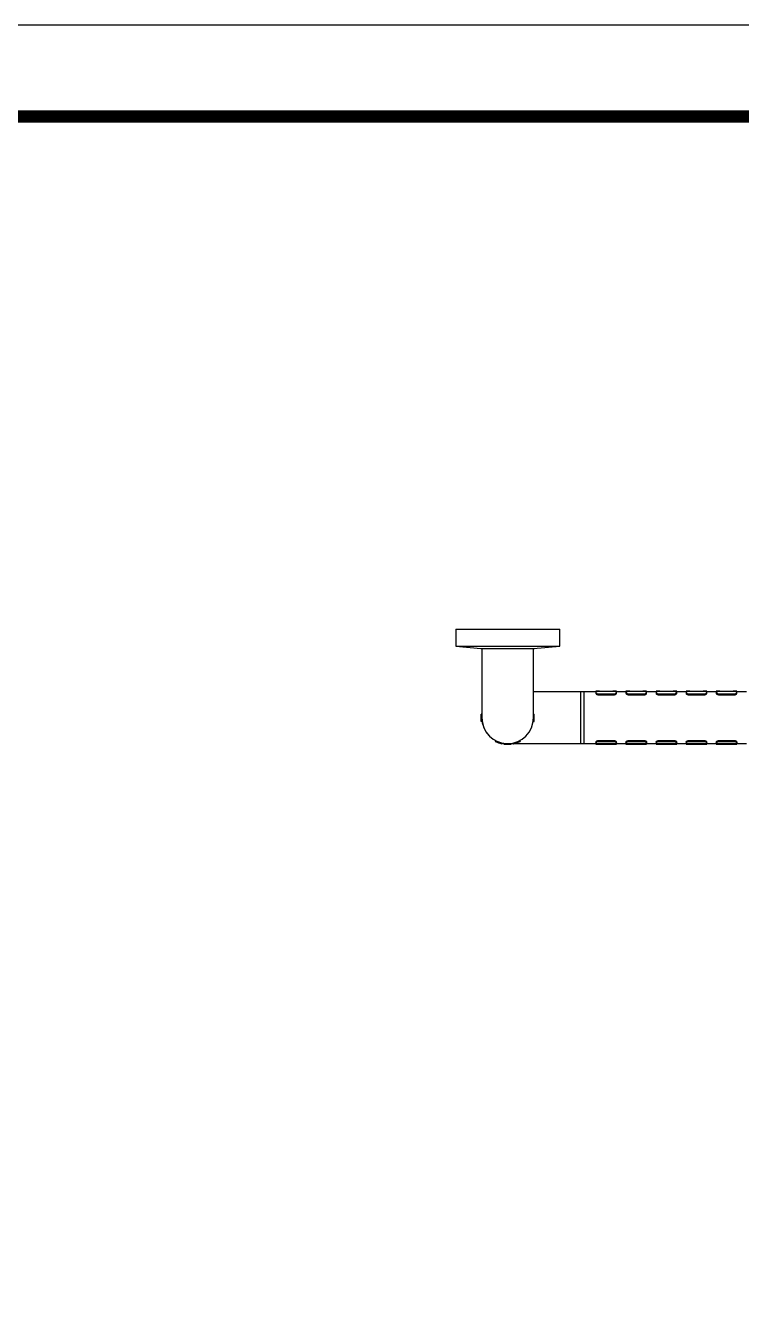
# Model space of a CAD drawing. Extents: x 0 to 3611, y 0 to 2646.
# Drawn here: x 1805 to 2288, y 1793 to 2646 of the extents above; entities that cross this region are included whole.
import ezdxf

# ---------------------------------------------------------------- set-up
doc = ezdxf.new("R2010")
doc.units = 0
doc.header["$LTSCALE"] = 10
doc.header["$MEASUREMENT"] = 0
doc.layers.get('0').update_dxf_attribs({"linetype": 'CONTINUOUS'})

msp = doc.modelspace()

# ---------------------------------------------------------------- linework, layer by layer
at = {"color": 7, "linetype": 'Continuous', "lineweight": 25}
for p, q in [((2095.36, 2238.98), (2095.36, 2227.6)), ((2095.36, 2238.98), (2165.36, 2238.98)), ((2165.36, 2227.6), (2165.36, 2238.98)), ((2095.36, 2227.6), (2112.11, 2225.98)), ((2095.36, 2227.6), (2165.36, 2227.6)), ((2147.64, 2225.89), (2165.36, 2227.6)), ((2112.11, 2225.98), (2148.38, 2225.98)), ((2112.86, 2225.98), (2112.86, 2204.12)), ((2147.64, 2204.12), (2147.64, 2225.98)), ((2112.86, 2204.12), (2112.86, 2179.28)), ((2147.64, 2179.28), (2147.64, 2204.12)), ((2155.09, 2196.67), (2147.64, 2196.67)), ((2185.9, 2196.67), (2155.09, 2196.67)), ((2179.5, 2196.67), (2177.48, 2196.67)), ((2181.48, 2196.67), (2179.5, 2196.67)), ((2179.5, 2161.89), (2179.5, 2196.67)), ((2181.48, 2196.67), (2181.48, 2179.28)), ((2181.48, 2196.67), (2181.48, 2161.89)), ((2189.7, 2196.67), (2183.28, 2196.67)), ((2189.67, 2197.17), (2189.67, 2196.66)), ((2189.67, 2196.12), (2189.67, 2195.65)), ((2192.16, 2197.18), (2201.1, 2197.18)), ((2201.1, 2196.96), (2192.16, 2196.96)), ((2192.16, 2195.29), (2201.1, 2195.29)), ((2192.16, 2194.65), (2201.1, 2194.65)), ((2209.97, 2196.67), (2203.55, 2196.67)), ((2203.59, 2196.66), (2203.59, 2197.17)), ((2203.59, 2195.65), (2203.59, 2196.12)), ((2209.95, 2197.17), (2209.95, 2196.66)), ((2209.95, 2196.12), (2209.95, 2195.65)), ((2212.43, 2197.18), (2221.37, 2197.18)), ((2221.37, 2196.96), (2212.43, 2196.96)), ((2212.43, 2195.29), (2221.37, 2195.29)), ((2212.43, 2194.65), (2221.37, 2194.65)), ((2230.24, 2196.67), (2223.82, 2196.67)), ((2223.86, 2196.66), (2223.86, 2197.17)), ((2223.86, 2195.65), (2223.86, 2196.12)), ((2230.22, 2197.17), (2230.22, 2196.66)), ((2230.22, 2196.12), (2230.22, 2195.65)), ((2232.7, 2197.18), (2241.65, 2197.18)), ((2241.65, 2196.96), (2232.7, 2196.96)), ((2232.7, 2195.29), (2241.65, 2195.29)), ((2232.7, 2194.65), (2241.65, 2194.65)), ((2250.52, 2196.67), (2244.09, 2196.67)), ((2244.13, 2196.66), (2244.13, 2197.17)), ((2244.13, 2195.65), (2244.13, 2196.12)), ((2250.49, 2197.17), (2250.49, 2196.66)), ((2250.49, 2196.12), (2250.49, 2195.65)), ((2252.97, 2197.18), (2261.92, 2197.18)), ((2261.92, 2196.96), (2252.97, 2196.96)), ((2252.97, 2195.29), (2261.92, 2195.29)), ((2252.97, 2194.65), (2261.92, 2194.65)), ((2270.79, 2196.67), (2264.37, 2196.67)), ((2264.4, 2196.66), (2264.4, 2197.17)), ((2264.4, 2195.65), (2264.4, 2196.12)), ((2270.76, 2197.17), (2270.76, 2196.66)), ((2270.76, 2196.12), (2270.76, 2195.65)), ((2273.25, 2197.18), (2282.19, 2197.18)), ((2282.19, 2196.96), (2273.25, 2196.96)), ((2273.25, 2195.29), (2282.19, 2195.29)), ((2273.25, 2194.65), (2282.19, 2194.65)), ((2291.06, 2196.67), (2284.64, 2196.67)), ((2284.68, 2196.66), (2284.68, 2197.17)), ((2284.68, 2195.65), (2284.68, 2196.12)), ((2112.86, 2181.79), (2112.36, 2181.79)), ((2112.36, 2181.76), (2112.36, 2181.76)), ((2113.03, 2176.82), (2112.36, 2176.82)), ((2112.36, 2176.79), (2112.36, 2176.82)), ((2113.03, 2176.79), (2112.36, 2176.79)), ((2147.46, 2176.77), (2148.13, 2176.77)), ((2147.64, 2181.76), (2148.13, 2181.76)), ((2147.64, 2181.74), (2148.14, 2181.74)), ((2148.13, 2181.74), (2148.13, 2181.76)), ((2148.13, 2176.79), (2148.13, 2176.79)), ((2181.48, 2179.28), (2181.48, 2161.89)), ((2122, 2163.97), (2121.77, 2163.33)), ((2121.8, 2163.32), (2121.8, 2163.32)), ((2126.67, 2162.26), (2126.44, 2161.63)), ((2126.44, 2161.63), (2126.46, 2161.62)), ((2126.7, 2162.25), (2126.46, 2161.62)), ((2127.74, 2162.07), (2127.74, 2161.39)), ((2127.76, 2161.39), (2127.76, 2161.39)), ((2129.45, 2161.91), (2130.25, 2161.89)), ((2132.71, 2162.06), (2132.71, 2161.39)), ((2132.71, 2161.89), (2133.91, 2161.89)), ((2132.71, 2161.39), (2132.73, 2161.39)), ((2132.73, 2162.07), (2132.73, 2161.39)), ((2133.77, 2162.25), (2134, 2161.61)), ((2134.03, 2161.62), (2134.03, 2161.62)), ((2134.76, 2161.89), (2155.09, 2161.89)), ((2138.45, 2163.94), (2138.68, 2163.31)), ((2138.47, 2163.95), (2138.7, 2163.32)), ((2138.67, 2163.31), (2138.7, 2163.32)), ((2155.09, 2161.89), (2185.9, 2161.89)), ((2177.48, 2161.89), (2179.5, 2161.89)), ((2179.5, 2161.89), (2181.48, 2161.89)), ((2183.29, 2161.89), (2189.71, 2161.89)), ((2189.67, 2162.97), (2189.67, 2162.5)), ((2189.67, 2161.89), (2189.67, 2161.39)), ((2192.16, 2164), (2201.1, 2164)), ((2192.16, 2163.37), (2201.1, 2163.37)), ((2201.1, 2161.64), (2192.16, 2161.64)), ((2192.16, 2161.41), (2201.1, 2161.41)), ((2201.1, 2161.38), (2192.16, 2161.38)), ((2203.56, 2161.89), (2209.98, 2161.89)), ((2203.59, 2162.5), (2203.59, 2162.97)), ((2203.59, 2161.39), (2203.59, 2161.89)), ((2209.95, 2162.97), (2209.95, 2162.5)), ((2209.95, 2161.89), (2209.95, 2161.39)), ((2212.43, 2164), (2221.37, 2164)), ((2212.43, 2163.37), (2221.37, 2163.37)), ((2221.37, 2161.64), (2212.43, 2161.64)), ((2212.43, 2161.41), (2221.37, 2161.41)), ((2221.37, 2161.38), (2212.43, 2161.38)), ((2223.83, 2161.89), (2230.25, 2161.89)), ((2223.86, 2162.5), (2223.86, 2162.97)), ((2223.86, 2161.39), (2223.86, 2161.89)), ((2230.22, 2162.97), (2230.22, 2162.5)), ((2230.22, 2161.89), (2230.22, 2161.39)), ((2232.7, 2164), (2241.65, 2164)), ((2232.7, 2163.37), (2241.65, 2163.37)), ((2241.65, 2161.64), (2232.7, 2161.64)), ((2232.7, 2161.41), (2241.65, 2161.41)), ((2241.65, 2161.38), (2232.7, 2161.38)), ((2244.1, 2161.89), (2250.53, 2161.89)), ((2244.13, 2162.5), (2244.13, 2162.97)), ((2244.13, 2161.39), (2244.13, 2161.89)), ((2250.49, 2162.97), (2250.49, 2162.5)), ((2250.49, 2161.89), (2250.49, 2161.39)), ((2252.97, 2164), (2261.92, 2164)), ((2252.97, 2163.37), (2261.92, 2163.37)), ((2261.92, 2161.64), (2252.97, 2161.64)), ((2252.97, 2161.41), (2261.92, 2161.41)), ((2261.92, 2161.38), (2252.97, 2161.38)), ((2264.38, 2161.89), (2270.8, 2161.89)), ((2264.4, 2162.5), (2264.4, 2162.97)), ((2264.4, 2161.39), (2264.4, 2161.89)), ((2270.76, 2162.97), (2270.76, 2162.5)), ((2270.76, 2161.89), (2270.76, 2161.39)), ((2273.25, 2164), (2282.19, 2164)), ((2273.25, 2163.37), (2282.19, 2163.37)), ((2282.19, 2161.64), (2273.25, 2161.64)), ((2273.25, 2161.41), (2282.19, 2161.41)), ((2282.19, 2161.38), (2273.25, 2161.38)), ((2284.65, 2161.89), (2291.07, 2161.89)), ((2284.68, 2162.5), (2284.68, 2162.97)), ((2284.68, 2161.39), (2284.68, 2161.89))]:
    msp.add_line(p, q, dxfattribs=at)
at = {"ltscale": 0.5}
msp.add_lwpolyline([(0, 0), (3610.88, 0), (3610.88, 2645.76), (0, 2645.76)], close=True, dxfattribs=at)
at = {"color": 5, "linetype": 'ByBlock', "lineweight": 200, "const_width": 8.32}
msp.add_lwpolyline([(58.06, 113.29), (3552.46, 113.29), (3552.46, 2584.33), (58.06, 2584.33)], close=True, dxfattribs=at)
at = {"color": 7, "linetype": 'Continuous', "lineweight": 25, "flags": 128}
for points in [[(2192.16, 2196.96), (2191.21, 2196.89), (2190.4, 2196.71), (2189.86, 2196.44), (2189.67, 2196.12), (2189.86, 2195.8), (2190.4, 2195.53), (2191.21, 2195.35), (2192.16, 2195.29)], [(2201.1, 2195.29), (2202.05, 2195.35), (2202.86, 2195.53), (2203.4, 2195.8), (2203.59, 2196.12), (2203.4, 2196.44), (2202.86, 2196.71), (2202.05, 2196.89), (2201.1, 2196.96)], [(2212.43, 2196.96), (2211.48, 2196.89), (2210.67, 2196.71), (2210.13, 2196.44), (2209.95, 2196.12), (2210.13, 2195.8), (2210.67, 2195.53), (2211.48, 2195.35), (2212.43, 2195.29)], [(2221.37, 2195.29), (2222.32, 2195.35), (2223.13, 2195.53), (2223.67, 2195.8), (2223.86, 2196.12), (2223.67, 2196.44), (2223.13, 2196.71), (2222.32, 2196.89), (2221.37, 2196.96)], [(2232.7, 2196.96), (2231.75, 2196.89), (2230.95, 2196.71), (2230.41, 2196.44), (2230.22, 2196.12), (2230.41, 2195.8), (2230.95, 2195.53), (2231.75, 2195.35), (2232.7, 2195.29)], [(2241.65, 2195.29), (2242.6, 2195.35), (2243.4, 2195.53), (2243.94, 2195.8), (2244.13, 2196.12), (2243.94, 2196.44), (2243.4, 2196.71), (2242.6, 2196.89), (2241.65, 2196.96)], [(2252.97, 2196.96), (2252.02, 2196.89), (2251.22, 2196.71), (2250.68, 2196.44), (2250.49, 2196.12), (2250.68, 2195.8), (2251.22, 2195.53), (2252.02, 2195.35), (2252.97, 2195.29)], [(2261.92, 2195.29), (2262.87, 2195.35), (2263.67, 2195.53), (2264.21, 2195.8), (2264.4, 2196.12), (2264.21, 2196.44), (2263.67, 2196.71), (2262.87, 2196.89), (2261.92, 2196.96)], [(2273.25, 2196.96), (2272.3, 2196.89), (2271.49, 2196.71), (2270.95, 2196.44), (2270.76, 2196.12), (2270.95, 2195.8), (2271.49, 2195.53), (2272.3, 2195.35), (2273.25, 2195.29)], [(2282.19, 2195.29), (2283.14, 2195.35), (2283.95, 2195.53), (2284.49, 2195.8), (2284.68, 2196.12), (2284.49, 2196.44), (2283.95, 2196.71), (2283.14, 2196.89), (2282.19, 2196.96)], [(2112.36, 2176.82), (2112.36, 2177.01), (2112.36, 2177.55), (2112.36, 2178.35), (2112.36, 2179.3), (2112.36, 2180.25), (2112.36, 2181.06), (2112.36, 2181.6), (2112.36, 2181.79)], [(2112.36, 2179.29), (2112.36, 2180.23), (2112.36, 2181.03), (2112.36, 2181.57), (2112.36, 2181.76)], [(2148.13, 2176.77), (2148.13, 2176.96), (2148.13, 2177.5), (2148.13, 2178.3), (2148.13, 2179.25), (2148.14, 2180.2), (2148.14, 2181.01), (2148.14, 2181.55), (2148.14, 2181.74)], [(2148.13, 2176.79), (2148.13, 2176.98), (2148.13, 2177.52), (2148.13, 2178.33), (2148.13, 2179.27)], [(2121.77, 2163.33), (2121.95, 2163.27), (2122.45, 2163.08), (2123.21, 2162.8), (2124.1, 2162.48), (2125, 2162.15), (2125.75, 2161.87), (2126.26, 2161.69), (2126.44, 2161.63)], [(2121.8, 2163.32), (2121.97, 2163.25), (2122.48, 2163.07), (2123.24, 2162.79), (2124.12, 2162.47)], [(2127.74, 2161.39), (2127.93, 2161.39), (2128.46, 2161.39), (2129.27, 2161.39), (2130.22, 2161.39), (2131.17, 2161.39), (2131.98, 2161.39), (2132.52, 2161.39), (2132.71, 2161.39)], [(2127.76, 2161.39), (2127.95, 2161.39), (2128.49, 2161.39), (2129.3, 2161.39), (2130.23, 2161.39)], [(2134, 2161.61), (2134.18, 2161.68), (2134.69, 2161.86), (2135.45, 2162.14), (2136.34, 2162.46), (2137.23, 2162.78), (2137.99, 2163.06), (2138.5, 2163.24), (2138.68, 2163.31)], [(2134.03, 2161.62), (2134.21, 2161.68), (2134.71, 2161.87), (2135.47, 2162.14), (2136.35, 2162.47)], [(2192.16, 2161.64), (2191.21, 2161.71), (2190.4, 2161.89), (2189.86, 2162.17), (2189.67, 2162.5), (2189.86, 2162.84), (2190.4, 2163.12), (2191.21, 2163.3), (2192.16, 2163.37)], [(2192.16, 2161.38), (2191.21, 2161.38), (2190.4, 2161.38), (2189.86, 2161.39), (2189.67, 2161.39), (2189.86, 2161.4), (2190.4, 2161.4), (2191.21, 2161.4), (2192.16, 2161.41)], [(2201.1, 2163.37), (2202.05, 2163.3), (2202.86, 2163.12), (2203.4, 2162.84), (2203.59, 2162.5), (2203.4, 2162.17), (2202.86, 2161.89), (2202.05, 2161.71), (2201.1, 2161.64)], [(2201.1, 2161.41), (2202.05, 2161.4), (2202.86, 2161.4), (2203.4, 2161.4), (2203.59, 2161.39), (2203.4, 2161.39), (2202.86, 2161.38), (2202.05, 2161.38), (2201.1, 2161.38)], [(2212.43, 2161.64), (2211.48, 2161.71), (2210.67, 2161.89), (2210.13, 2162.17), (2209.95, 2162.5), (2210.13, 2162.84), (2210.67, 2163.12), (2211.48, 2163.3), (2212.43, 2163.37)], [(2212.43, 2161.38), (2211.48, 2161.38), (2210.67, 2161.38), (2210.13, 2161.39), (2209.95, 2161.39), (2210.13, 2161.4), (2210.67, 2161.4), (2211.48, 2161.4), (2212.43, 2161.41)], [(2221.37, 2163.37), (2222.32, 2163.3), (2223.13, 2163.12), (2223.67, 2162.84), (2223.86, 2162.5), (2223.67, 2162.17), (2223.13, 2161.89), (2222.32, 2161.71), (2221.37, 2161.64)], [(2221.37, 2161.41), (2222.32, 2161.4), (2223.13, 2161.4), (2223.67, 2161.4), (2223.86, 2161.39), (2223.67, 2161.39), (2223.13, 2161.38), (2222.32, 2161.38), (2221.37, 2161.38)], [(2232.7, 2161.64), (2231.75, 2161.71), (2230.95, 2161.89), (2230.41, 2162.17), (2230.22, 2162.5), (2230.41, 2162.84), (2230.95, 2163.12), (2231.75, 2163.3), (2232.7, 2163.37)], [(2232.7, 2161.38), (2231.75, 2161.38), (2230.95, 2161.38), (2230.41, 2161.39), (2230.22, 2161.39), (2230.41, 2161.4), (2230.95, 2161.4), (2231.75, 2161.4), (2232.7, 2161.41)], [(2241.65, 2163.37), (2242.6, 2163.3), (2243.4, 2163.12), (2243.94, 2162.84), (2244.13, 2162.5), (2243.94, 2162.17), (2243.4, 2161.89), (2242.6, 2161.71), (2241.65, 2161.64)], [(2241.65, 2161.41), (2242.6, 2161.4), (2243.4, 2161.4), (2243.94, 2161.4), (2244.13, 2161.39), (2243.94, 2161.39), (2243.4, 2161.38), (2242.6, 2161.38), (2241.65, 2161.38)], [(2252.97, 2161.64), (2252.02, 2161.71), (2251.22, 2161.89), (2250.68, 2162.17), (2250.49, 2162.5), (2250.68, 2162.84), (2251.22, 2163.12), (2252.02, 2163.3), (2252.97, 2163.37)], [(2252.97, 2161.38), (2252.02, 2161.38), (2251.22, 2161.38), (2250.68, 2161.39), (2250.49, 2161.39), (2250.68, 2161.4), (2251.22, 2161.4), (2252.02, 2161.4), (2252.97, 2161.41)], [(2261.92, 2163.37), (2262.87, 2163.3), (2263.67, 2163.12), (2264.21, 2162.84), (2264.4, 2162.5), (2264.21, 2162.17), (2263.67, 2161.89), (2262.87, 2161.71), (2261.92, 2161.64)], [(2261.92, 2161.41), (2262.87, 2161.4), (2263.67, 2161.4), (2264.21, 2161.4), (2264.4, 2161.39), (2264.21, 2161.39), (2263.67, 2161.38), (2262.87, 2161.38), (2261.92, 2161.38)], [(2273.25, 2161.64), (2272.3, 2161.71), (2271.49, 2161.89), (2270.95, 2162.17), (2270.76, 2162.5), (2270.95, 2162.84), (2271.49, 2163.12), (2272.3, 2163.3), (2273.25, 2163.37)], [(2273.25, 2161.38), (2272.3, 2161.38), (2271.49, 2161.38), (2270.95, 2161.39), (2270.76, 2161.39), (2270.95, 2161.4), (2271.49, 2161.4), (2272.3, 2161.4), (2273.25, 2161.41)], [(2282.19, 2163.37), (2283.14, 2163.3), (2283.95, 2163.12), (2284.49, 2162.84), (2284.68, 2162.5), (2284.49, 2162.17), (2283.95, 2161.89), (2283.14, 2161.71), (2282.19, 2161.64)], [(2282.19, 2161.41), (2283.14, 2161.4), (2283.95, 2161.4), (2284.49, 2161.4), (2284.68, 2161.39), (2284.49, 2161.39), (2283.95, 2161.38), (2283.14, 2161.38), (2282.19, 2161.38)]]:
    msp.add_lwpolyline(points, dxfattribs=at)
at = {"color": 7, "linetype": 'Continuous', "lineweight": 25}
for centre, radius, start, end in [((2191.54, 2088.85), 108.33, 89.67149, 90.98556), ((2201.72, 2088.85), 108.33, 89.01444, 90.32851), ((2211.81, 2088.85), 108.33, 89.67149, 90.98556), ((2221.99, 2088.85), 108.34, 89.01444, 90.32851), ((2232.08, 2088.85), 108.33, 89.67149, 90.98556), ((2242.27, 2088.85), 108.34, 89.01444, 90.32851), ((2252.35, 2088.85), 108.34, 89.67149, 90.98556), ((2262.54, 2088.85), 108.34, 89.01444, 90.32851), ((2272.63, 2088.85), 108.33, 89.67149, 90.98556), ((2282.81, 2088.85), 108.33, 89.01444, 90.32851), ((2130.25, 2179.28), 17.39, 180, 267.3847), ((2130.25, 2179.28), 17.39, 180, 270), ((2130.25, 2179.28), 17.39, 270, 0)]:
    msp.add_arc(centre, radius, start, end, dxfattribs=at)
for points, knots in [([(2189.7, 2196.67), (2189.69, 2196.67), (2189.67, 2196.67), (2189.83, 2196.65), (2190.1, 2196.62), (2190.2, 2196.61)], [0, 0, 0, 0, 0.1177633, 0.6704865, 1, 1, 1, 1]), ([(2189.7, 2195.65), (2189.7, 2195.62), (2189.66, 2195.5), (2189.89, 2195.26), (2190.36, 2194.97), (2191.05, 2194.75), (2191.69, 2194.66), (2192.06, 2194.65), (2192.16, 2194.65)], [0, 0, 0, 0, 0.070496, 0.28295, 0.496154, 0.711255, 0.926477, 1, 1, 1, 1]), ([(2201.1, 2194.65), (2201.38, 2194.66), (2201.93, 2194.69), (2202.68, 2194.88), (2203.23, 2195.15), (2203.55, 2195.43), (2203.55, 2195.59), (2203.55, 2195.65)], [0, 0, 0, 0, 0.213248, 0.426444, 0.641012, 0.856495, 1, 1, 1, 1]), ([(2203.05, 2196.61), (2203.1, 2196.62), (2203.35, 2196.64), (2203.54, 2196.67), (2203.55, 2196.66), (2203.55, 2196.66)], [0, 0, 0, 0, 0.1446506, 0.6983764, 1, 1, 1, 1]), ([(2209.97, 2196.67), (2209.97, 2196.67), (2209.94, 2196.67), (2210.1, 2196.65), (2210.37, 2196.62), (2210.47, 2196.61)], [0, 0, 0, 0, 0.1177633, 0.6704865, 1, 1, 1, 1]), ([(2209.98, 2195.65), (2209.97, 2195.62), (2209.93, 2195.5), (2210.16, 2195.26), (2210.63, 2194.97), (2211.32, 2194.75), (2211.96, 2194.66), (2212.33, 2194.65), (2212.43, 2194.65)], [0, 0, 0, 0, 0.070496, 0.28295, 0.496155, 0.711255, 0.926475, 1, 1, 1, 1]), ([(2221.37, 2194.65), (2221.65, 2194.66), (2222.21, 2194.69), (2222.95, 2194.88), (2223.51, 2195.15), (2223.83, 2195.43), (2223.83, 2195.59), (2223.83, 2195.65)], [0, 0, 0, 0, 0.21325, 0.426445, 0.641012, 0.856495, 1, 1, 1, 1]), ([(2223.33, 2196.61), (2223.38, 2196.62), (2223.62, 2196.64), (2223.81, 2196.67), (2223.82, 2196.66), (2223.82, 2196.66)], [0, 0, 0, 0, 0.1446476, 0.6983762, 1, 1, 1, 1]), ([(2230.24, 2196.67), (2230.24, 2196.67), (2230.21, 2196.67), (2230.37, 2196.65), (2230.64, 2196.62), (2230.74, 2196.61)], [0, 0, 0, 0, 0.117764, 0.670488, 1, 1, 1, 1]), ([(2230.25, 2195.65), (2230.24, 2195.62), (2230.21, 2195.5), (2230.43, 2195.26), (2230.9, 2194.97), (2231.59, 2194.75), (2232.23, 2194.66), (2232.61, 2194.65), (2232.7, 2194.65)], [0, 0, 0, 0, 0.070496, 0.282949, 0.496153, 0.711255, 0.926475, 1, 1, 1, 1]), ([(2241.65, 2194.65), (2241.92, 2194.66), (2242.48, 2194.69), (2243.22, 2194.88), (2243.78, 2195.15), (2244.1, 2195.43), (2244.1, 2195.59), (2244.1, 2195.65)], [0, 0, 0, 0, 0.213246, 0.426444, 0.64101, 0.856495, 1, 1, 1, 1]), ([(2243.6, 2196.61), (2243.65, 2196.62), (2243.89, 2196.64), (2244.09, 2196.67), (2244.09, 2196.66), (2244.09, 2196.66)], [0, 0, 0, 0, 0.1446446, 0.6983759, 1, 1, 1, 1]), ([(2250.52, 2196.67), (2250.51, 2196.67), (2250.48, 2196.67), (2250.65, 2196.65), (2250.91, 2196.62), (2251.01, 2196.61)], [0, 0, 0, 0, 0.117764, 0.670489, 1, 1, 1, 1]), ([(2250.52, 2195.65), (2250.51, 2195.62), (2250.48, 2195.5), (2250.7, 2195.26), (2251.17, 2194.97), (2251.87, 2194.75), (2252.5, 2194.66), (2252.88, 2194.65), (2252.97, 2194.65)], [0, 0, 0, 0, 0.070496, 0.28295, 0.496154, 0.711256, 0.926475, 1, 1, 1, 1]), ([(2261.92, 2194.65), (2262.2, 2194.66), (2262.75, 2194.69), (2263.49, 2194.88), (2264.05, 2195.15), (2264.37, 2195.43), (2264.37, 2195.59), (2264.37, 2195.65)], [0, 0, 0, 0, 0.21325, 0.426444, 0.641012, 0.856495, 1, 1, 1, 1]), ([(2263.87, 2196.61), (2263.92, 2196.62), (2264.16, 2196.64), (2264.36, 2196.67), (2264.36, 2196.66), (2264.37, 2196.66)], [0, 0, 0, 0, 0.144645, 0.698374, 1, 1, 1, 1]), ([(2270.79, 2196.67), (2270.78, 2196.67), (2270.76, 2196.67), (2270.92, 2196.65), (2271.19, 2196.62), (2271.29, 2196.61)], [0, 0, 0, 0, 0.1177633, 0.6704865, 1, 1, 1, 1]), ([(2270.79, 2195.65), (2270.79, 2195.62), (2270.75, 2195.5), (2270.98, 2195.26), (2271.45, 2194.97), (2272.14, 2194.75), (2272.78, 2194.66), (2273.15, 2194.65), (2273.25, 2194.65)], [0, 0, 0, 0, 0.070496, 0.28295, 0.496154, 0.711255, 0.926477, 1, 1, 1, 1]), ([(2282.19, 2194.65), (2282.47, 2194.66), (2283.02, 2194.69), (2283.77, 2194.88), (2284.32, 2195.15), (2284.64, 2195.43), (2284.64, 2195.59), (2284.64, 2195.65)], [0, 0, 0, 0, 0.213248, 0.426444, 0.641012, 0.856495, 1, 1, 1, 1]), ([(2284.14, 2196.61), (2284.19, 2196.62), (2284.44, 2196.64), (2284.63, 2196.67), (2284.64, 2196.66), (2284.64, 2196.66)], [0, 0, 0, 0, 0.1446506, 0.6983764, 1, 1, 1, 1]), ([(2189.71, 2161.89), (2189.7, 2161.89), (2189.66, 2161.89), (2189.84, 2161.92), (2190.13, 2161.95), (2190.25, 2161.97)], [0, 0, 0, 0, 0.2095885, 0.6704309, 1, 1, 1, 1]), ([(2189.7, 2162.98), (2189.7, 2163.01), (2189.66, 2163.13), (2189.89, 2163.38), (2190.36, 2163.67), (2191.05, 2163.9), (2191.69, 2163.99), (2192.06, 2164), (2192.16, 2164)], [0, 0, 0, 0, 0.070496, 0.28295, 0.496154, 0.711255, 0.926477, 1, 1, 1, 1]), ([(2201.1, 2164), (2201.38, 2163.99), (2201.93, 2163.96), (2202.68, 2163.76), (2203.23, 2163.49), (2203.55, 2163.2), (2203.55, 2163.04), (2203.55, 2162.97)], [0, 0, 0, 0, 0.213248, 0.426444, 0.641012, 0.856495, 1, 1, 1, 1]), ([(2202.99, 2161.97), (2203.06, 2161.96), (2203.33, 2161.93), (2203.56, 2161.89), (2203.56, 2161.89), (2203.56, 2161.89)], [0, 0, 0, 0, 0.173987, 0.637243, 1, 1, 1, 1]), ([(2209.98, 2162.98), (2209.97, 2163.01), (2209.93, 2163.13), (2210.16, 2163.38), (2210.63, 2163.67), (2211.32, 2163.9), (2211.96, 2163.99), (2212.33, 2164), (2212.43, 2164)], [0, 0, 0, 0, 0.070496, 0.282949, 0.496155, 0.711255, 0.926475, 1, 1, 1, 1]), ([(2209.98, 2161.89), (2209.97, 2161.89), (2209.93, 2161.89), (2210.11, 2161.92), (2210.4, 2161.95), (2210.53, 2161.97)], [0, 0, 0, 0, 0.209588, 0.670429, 1, 1, 1, 1]), ([(2221.37, 2164), (2221.65, 2163.99), (2222.21, 2163.96), (2222.95, 2163.76), (2223.51, 2163.49), (2223.83, 2163.2), (2223.83, 2163.04), (2223.83, 2162.97)], [0, 0, 0, 0, 0.21325, 0.426445, 0.641012, 0.856495, 1, 1, 1, 1]), ([(2223.26, 2161.97), (2223.34, 2161.96), (2223.6, 2161.93), (2223.83, 2161.89), (2223.83, 2161.89), (2223.83, 2161.89)], [0, 0, 0, 0, 0.173987, 0.637244, 1, 1, 1, 1]), ([(2230.25, 2162.98), (2230.24, 2163.01), (2230.21, 2163.13), (2230.43, 2163.38), (2230.9, 2163.67), (2231.59, 2163.9), (2232.23, 2163.99), (2232.61, 2164), (2232.7, 2164)], [0, 0, 0, 0, 0.070496, 0.282949, 0.496153, 0.711255, 0.926475, 1, 1, 1, 1]), ([(2230.25, 2161.89), (2230.24, 2161.89), (2230.2, 2161.89), (2230.39, 2161.92), (2230.68, 2161.95), (2230.8, 2161.97)], [0, 0, 0, 0, 0.209588, 0.670429, 1, 1, 1, 1]), ([(2241.65, 2164), (2241.92, 2163.99), (2242.48, 2163.96), (2243.22, 2163.76), (2243.78, 2163.49), (2244.1, 2163.2), (2244.1, 2163.04), (2244.1, 2162.97)], [0, 0, 0, 0, 0.213246, 0.426444, 0.64101, 0.856495, 1, 1, 1, 1]), ([(2243.54, 2161.97), (2243.61, 2161.96), (2243.88, 2161.93), (2244.1, 2161.89), (2244.1, 2161.89), (2244.1, 2161.89)], [0, 0, 0, 0, 0.1739844, 0.6372434, 1, 1, 1, 1]), ([(2250.52, 2162.98), (2250.51, 2163.01), (2250.48, 2163.13), (2250.7, 2163.38), (2251.17, 2163.67), (2251.87, 2163.9), (2252.5, 2163.99), (2252.88, 2164), (2252.97, 2164)], [0, 0, 0, 0, 0.070496, 0.28295, 0.496154, 0.711255, 0.926475, 1, 1, 1, 1]), ([(2250.53, 2161.89), (2250.51, 2161.89), (2250.47, 2161.89), (2250.66, 2161.92), (2250.95, 2161.95), (2251.07, 2161.97)], [0, 0, 0, 0, 0.209588, 0.67043, 1, 1, 1, 1]), ([(2261.92, 2164), (2262.2, 2163.99), (2262.75, 2163.96), (2263.49, 2163.76), (2264.05, 2163.49), (2264.37, 2163.2), (2264.37, 2163.04), (2264.37, 2162.97)], [0, 0, 0, 0, 0.21325, 0.426444, 0.641012, 0.856495, 1, 1, 1, 1]), ([(2263.81, 2161.97), (2263.88, 2161.96), (2264.15, 2161.93), (2264.38, 2161.89), (2264.38, 2161.89), (2264.38, 2161.89)], [0, 0, 0, 0, 0.173985, 0.637242, 1, 1, 1, 1]), ([(2270.8, 2161.89), (2270.79, 2161.89), (2270.75, 2161.89), (2270.93, 2161.92), (2271.22, 2161.95), (2271.34, 2161.97)], [0, 0, 0, 0, 0.2095885, 0.6704309, 1, 1, 1, 1]), ([(2270.79, 2162.98), (2270.79, 2163.01), (2270.75, 2163.13), (2270.98, 2163.38), (2271.45, 2163.67), (2272.14, 2163.9), (2272.78, 2163.99), (2273.15, 2164), (2273.25, 2164)], [0, 0, 0, 0, 0.070496, 0.28295, 0.496154, 0.711255, 0.926477, 1, 1, 1, 1]), ([(2282.19, 2164), (2282.47, 2163.99), (2283.02, 2163.96), (2283.77, 2163.76), (2284.32, 2163.49), (2284.64, 2163.2), (2284.64, 2163.04), (2284.64, 2162.97)], [0, 0, 0, 0, 0.213248, 0.426444, 0.641012, 0.856495, 1, 1, 1, 1]), ([(2284.08, 2161.97), (2284.15, 2161.96), (2284.42, 2161.93), (2284.65, 2161.89), (2284.65, 2161.89), (2284.65, 2161.89)], [0, 0, 0, 0, 0.173987, 0.637243, 1, 1, 1, 1])]:
    msp.add_open_spline(points, degree=3, knots=knots, dxfattribs=at)

doc.saveas('drawing.dxf')
